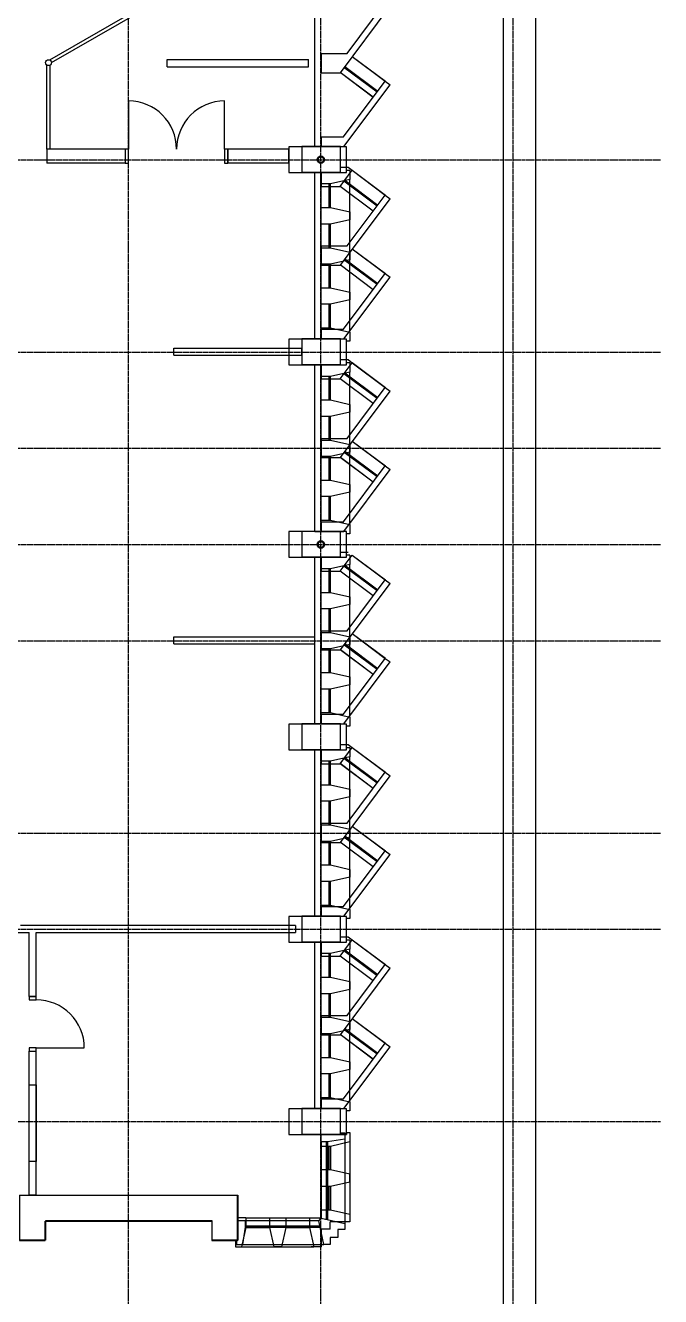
# Model space of a CAD drawing. Header units: millimetres. Extents: x -58291 to 85267, y -25390 to 74943.
# Drawn here: x 40858 to 50767, y -4950 to 14869 of the extents above; entities that cross this region are included whole.
import ezdxf

# ---------------------------------------------------------------- set-up
doc = ezdxf.new("R2010")
doc.units = ezdxf.units.MM
doc.linetypes.add('PCENTRE', pattern=[50.8, 31.75, -6.35, 6.35, -6.35])
doc.linetypes.add('PCENTRE2', pattern=[28.575, 19.05, -3.175, 3.175, -3.175])
for name, color, linetype in [('Basement 01 - Curtain Walls', 1, 'Continuous'), ('Basement 01 - Doors Windows and Openings', 1, 'Continuous'), ('Basement 01 - General', 1, 'Continuous'), ('Basement 01 - Structural Members', 5, 'Continuous'), ('Basement 01 - Walls', 3, 'Continuous'), ('Boundaries_and_building_grids', 140, 'PCENTRE2'), ('BRICK_WALLS_P4', 1, 'Continuous'), ('COLUMNS_P5', 5, 'Continuous'), ('DR', 8, 'Continuous'), ('WA', 6, 'Continuous'), ('WA_EXT', 7, 'Continuous'), ('WN', 4, 'Continuous')]:
    doc.layers.add(name, color=color, linetype=linetype)

msp = doc.modelspace()

# ---------------------------------------------------------------- linework, layer by layer
at = {"layer": 'Basement 01 - Curtain Walls', "color": 3, "linetype": 'Continuous', "lineweight": -3}
for p, q in [((45467, 12397, -4600), (45467, 12576, -4600)), ((45917, 12607, -4600), (45867, 12607, -4600)), ((45917, 12607, -4600), (45917, 12465, -4600)), ((45617, 12397, -4600), (45467, 12397, -4600)), ((45917, 12465, -4600), (45617, 12397, -4600)), ((45467, 12029, -4600), (45617, 12029, -4600)), ((45617, 12029, -4600), (45917, 11961, -4600)), ((45917, 11961, -4600), (45917, 11840, -4600)), ((45617, 11772, -4600), (45467, 11772, -4600)), ((45917, 11840, -4600), (45617, 11772, -4600)), ((45467, 11404, -4600), (45617, 11404, -4600)), ((45617, 11404, -4600), (45917, 11336, -4600)), ((45917, 11336, -4600), (45917, 11215, -4600)), ((45617, 11147, -4600), (45467, 11147, -4600)), ((45917, 11215, -4600), (45617, 11147, -4600)), ((45467, 10779, -4600), (45617, 10779, -4600)), ((45617, 10779, -4600), (45917, 10711, -4600)), ((45917, 10711, -4600), (45917, 10590, -4600)), ((45617, 10522, -4600), (45467, 10522, -4600)), ((45917, 10590, -4600), (45617, 10522, -4600)), ((45467, 10154, -4600), (45467, 9976, -4600)), ((45467, 10154, -4600), (45617, 10154, -4600)), ((45617, 10154, -4600), (45917, 10086, -4600)), ((45867, 9976, -4600), (45467, 9976, -4600)), ((45867, 9944, -4600), (45867, 9976, -4600)), ((45917, 9944, -4600), (45867, 9944, -4600)), ((45917, 10086, -4600), (45917, 9944, -4600)), ((45467, 9397, -4600), (45467, 9576, -4600)), ((45917, 9607, -4600), (45867, 9607, -4600)), ((45917, 9607, -4600), (45917, 9465, -4600)), ((45617, 9397, -4600), (45467, 9397, -4600)), ((45917, 9465, -4600), (45617, 9397, -4600)), ((45467, 9029, -4600), (45617, 9029, -4600)), ((45617, 9029, -4600), (45917, 8961, -4600)), ((45917, 8961, -4600), (45917, 8840, -4600)), ((45617, 8772, -4600), (45467, 8772, -4600)), ((45917, 8840, -4600), (45617, 8772, -4600)), ((45467, 8404, -4600), (45617, 8404, -4600)), ((45617, 8404, -4600), (45917, 8336, -4600)), ((45917, 8336, -4600), (45917, 8215, -4600)), ((45617, 8147, -4600), (45467, 8147, -4600)), ((45917, 8215, -4600), (45617, 8147, -4600)), ((45467, 7779, -4600), (45617, 7779, -4600)), ((45617, 7779, -4600), (45917, 7711, -4600)), ((45917, 7590, -4600), (45617, 7522, -4600)), ((45917, 7711, -4600), (45917, 7590, -4600)), ((45617, 7522, -4600), (45467, 7522, -4600)), ((45467, 7154, -4600), (45467, 6976, -4600)), ((45467, 7154, -4600), (45617, 7154, -4600)), ((45617, 7154, -4600), (45917, 7086, -4600)), ((45867, 6976, -4600), (45467, 6976, -4600)), ((45867, 6944, -4600), (45867, 6976, -4600)), ((45917, 6944, -4600), (45867, 6944, -4600)), ((45917, 7086, -4600), (45917, 6944, -4600)), ((45467, 6397, -4600), (45467, 6576, -4600)), ((45917, 6607, -4600), (45867, 6607, -4600)), ((45917, 6607, -4600), (45917, 6465, -4600)), ((45617, 6397, -4600), (45467, 6397, -4600)), ((45917, 6465, -4600), (45617, 6397, -4600)), ((45467, 6029, -4600), (45617, 6029, -4600)), ((45617, 6029, -4600), (45917, 5961, -4600)), ((45917, 5961, -4600), (45917, 5840, -4600)), ((45617, 5772, -4600), (45467, 5772, -4600)), ((45917, 5840, -4600), (45617, 5772, -4600)), ((45467, 5404, -4600), (45617, 5404, -4600)), ((45617, 5404, -4600), (45917, 5336, -4600)), ((45917, 5215, -4600), (45617, 5147, -4600)), ((45917, 5336, -4600), (45917, 5215, -4600)), ((45617, 5147, -4600), (45467, 5147, -4600)), ((45467, 4779, -4600), (45617, 4779, -4600)), ((45617, 4779, -4600), (45917, 4711, -4600)), ((45917, 4590, -4600), (45617, 4522, -4600)), ((45917, 4711, -4600), (45917, 4590, -4600)), ((45617, 4522, -4600), (45467, 4522, -4600)), ((45467, 4154, -4600), (45617, 4154, -4600)), ((45467, 4154, -4600), (45467, 3976, -4600)), ((45867, 3976, -4600), (45467, 3976, -4600)), ((45617, 4154, -4600), (45917, 4086, -4600)), ((45867, 3944, -4600), (45867, 3976, -4600)), ((45917, 4086, -4600), (45917, 3944, -4600)), ((45917, 3944, -4600), (45867, 3944, -4600)), ((45467, 3397, -4600), (45467, 3576, -4600)), ((45917, 3607, -4600), (45867, 3607, -4600)), ((45917, 3607, -4600), (45917, 3465, -4600)), ((45617, 3397, -4600), (45467, 3397, -4600)), ((45917, 3465, -4600), (45617, 3397, -4600)), ((45467, 3029, -4600), (45617, 3029, -4600)), ((45617, 3029, -4600), (45917, 2961, -4600)), ((45917, 2840, -4600), (45617, 2772, -4600)), ((45917, 2961, -4600), (45917, 2840, -4600)), ((45617, 2772, -4600), (45467, 2772, -4600)), ((45467, 2404, -4600), (45617, 2404, -4600)), ((45617, 2404, -4600), (45917, 2336, -4600)), ((45917, 2215, -4600), (45617, 2147, -4600)), ((45917, 2336, -4600), (45917, 2215, -4600)), ((45617, 2147, -4600), (45467, 2147, -4600)), ((45467, 1779, -4600), (45617, 1779, -4600)), ((45617, 1779, -4600), (45917, 1711, -4600)), ((45917, 1590, -4600), (45617, 1522, -4600)), ((45917, 1711, -4600), (45917, 1590, -4600)), ((45617, 1522, -4600), (45467, 1522, -4600)), ((45467, 1154, -4600), (45617, 1154, -4600)), ((45467, 1154, -4600), (45467, 976, -4600)), ((45617, 1154, -4600), (45917, 1086, -4600)), ((45917, 1086, -4600), (45917, 944, -4600)), ((45867, 976, -4600), (45467, 976, -4600)), ((45867, 944, -4600), (45867, 976, -4600)), ((45917, 944, -4600), (45867, 944, -4600)), ((45917, 607, -4600), (45867, 607, -4600)), ((45917, 607, -4600), (45917, 465, -4600)), ((45467, 397, -4600), (45467, 576, -4600)), ((45617, 397, -4600), (45467, 397, -4600)), ((45917, 465, -4600), (45617, 397, -4600)), ((45467, 29, -4600), (45617, 29, -4600)), ((45617, 29, -4600), (45917, -39, -4600)), ((45917, -160, -4600), (45617, -228, -4600)), ((45917, -39, -4600), (45917, -160, -4600)), ((45617, -228, -4600), (45467, -228, -4600)), ((45467, -596, -4600), (45617, -596, -4600)), ((45617, -596, -4600), (45917, -664, -4600)), ((45917, -785, -4600), (45617, -853, -4600)), ((45917, -664, -4600), (45917, -785, -4600)), ((45617, -853, -4600), (45467, -853, -4600)), ((45467, -1221, -4600), (45617, -1221, -4600)), ((45617, -1221, -4600), (45917, -1289, -4600)), ((45917, -1289, -4600), (45917, -1410, -4600)), ((45617, -1478, -4600), (45467, -1478, -4600)), ((45917, -1410, -4600), (45617, -1478, -4600)), ((45467, -1846, -4600), (45467, -2024, -4600)), ((45467, -1846, -4600), (45617, -1846, -4600)), ((45617, -1846, -4600), (45917, -1914, -4600)), ((45917, -1914, -4600), (45917, -2056, -4600)), ((45867, -2024, -4600), (45467, -2024, -4600)), ((45867, -2056, -4600), (45867, -2024, -4600)), ((45917, -2056, -4600), (45867, -2056, -4600)), ((45467, -2424, -4600), (45467, -2603, -4600)), ((45617, -2603, -4600), (45917, -2535, -4600)), ((45867, -2393, -4600), (45917, -2393, -4600)), ((45917, -2393, -4600), (45917, -2535, -4600)), ((45467, -2603, -4600), (45617, -2603, -4600)), ((45467, -2971, -4600), (45617, -2971, -4600)), ((45467, -2971, -4600), (45467, -3228, -4600)), ((45617, -2971, -4600), (45917, -3039, -4600)), ((45617, -3228, -4600), (45917, -3160, -4600)), ((45917, -3160, -4600), (45917, -3039, -4600)), ((45467, -3228, -4600), (45617, -3228, -4600)), ((44296, -3724, -4600), (44167, -3724, -4600)), ((44167, -3724, -4600), (44167, -4074, -4600)), ((44296, -3724, -4600), (44296, -3874, -4600)), ((44664, -3724, -4600), (44921, -3724, -4600)), ((44664, -3724, -4600), (44664, -3874, -4600)), ((44921, -3724, -4600), (44921, -3874, -4600)), ((45289, -3724, -4600), (45289, -3874, -4600)), ((45289, -3724, -4600), (45467, -3724, -4600)), ((45467, -3596, -4600), (45617, -3596, -4600)), ((45467, -3724, -4600), (45467, -3596, -4600)), ((45617, -3596, -4600), (45917, -3664, -4600)), ((45917, -3664, -4600), (45917, -3785, -4600)), ((44296, -3874, -4600), (44228, -4174, -4600)), ((44664, -3874, -4600), (44732, -4174, -4600)), ((44921, -3874, -4600), (44853, -4174, -4600)), ((45289, -3874, -4600), (45357, -4174, -4600)), ((45478, -4174, -4600), (45478, -3897, -4600)), ((45610, -3897, -4600), (45478, -3897, -4600)), ((45610, -3897, -4600), (45610, -3785, -4600)), ((45917, -3785, -4600), (45610, -3785, -4600)), ((44136, -4074, -4600), (44136, -4174, -4600)), ((44136, -4074, -4600), (44167, -4074, -4600)), ((44136, -4174, -4600), (44228, -4174, -4600)), ((44853, -4174, -4600), (44732, -4174, -4600)), ((45478, -4174, -4600), (45317, -4174, -4600))]:
    msp.add_line(p, q, dxfattribs=at)
at = {"layer": 'Basement 01 - Curtain Walls', "color": 3, "linetype": 'Continuous', "lineweight": -3, "elevation": -4600}
for points in [[(45467, 12576), (45867, 12576), (45867, 12607)], [(45467, 9576), (45867, 9576), (45867, 9607)], [(45467, 6576), (45867, 6576), (45867, 6607)], [(45467, 3576), (45867, 3576), (45867, 3607)], [(45467, 576), (45867, 576), (45867, 607)], [(45867, -2393), (45867, -2424), (45467, -2424)]]:
    msp.add_lwpolyline(points, dxfattribs=at)
at = {"layer": 'Basement 01 - Doors Windows and Openings', "color": 1, "linetype": 'Continuous', "lineweight": -3}
for p, q in [((41238, 14331, -4600), (43773, 15793, -4600)), ((41265, 14289, -4600), (43797, 15749, -4600)), ((41192, 12941, -4600), (41192, 14252, -4600)), ((41242, 12941, -4600), (41242, 14249, -4600)), ((42466, 13691, -4600), (42466, 12941, -4600)), ((43966, 12941, -4600), (43966, 13691, -4600)), ((45467, 12397, -4600), (45467, 10154, -4600)), ((45597, 12029, -4600), (45597, 12397, -4600)), ((45617, 12029, -4600), (45617, 12397, -4600)), ((45917, 10086, -4600), (45917, 12465, -4600)), ((45467, 11772, -4600), (45467, 11404, -4600)), ((45597, 11404, -4600), (45597, 11772, -4600)), ((45617, 11404, -4600), (45617, 11772, -4600)), ((45467, 11147, -4600), (45467, 10779, -4600)), ((45597, 10779, -4600), (45597, 11147, -4600)), ((45617, 10779, -4600), (45617, 11147, -4600)), ((45467, 10522, -4600), (45467, 10154, -4600)), ((45597, 10154, -4600), (45597, 10522, -4600)), ((45617, 10154, -4600), (45617, 10522, -4600)), ((45467, 9397, -4600), (45467, 7154, -4600)), ((45597, 9029, -4600), (45597, 9397, -4600)), ((45617, 9029, -4600), (45617, 9397, -4600)), ((45917, 7086, -4600), (45917, 9465, -4600)), ((45467, 8772, -4600), (45467, 8404, -4600)), ((45597, 8404, -4600), (45597, 8772, -4600)), ((45617, 8404, -4600), (45617, 8772, -4600)), ((45467, 8147, -4600), (45467, 7779, -4600)), ((45597, 7779, -4600), (45597, 8147, -4600)), ((45617, 7779, -4600), (45617, 8147, -4600)), ((45467, 7522, -4600), (45467, 7154, -4600)), ((45597, 7154, -4600), (45597, 7522, -4600)), ((45617, 7154, -4600), (45617, 7522, -4600)), ((45467, 6397, -4600), (45467, 4154, -4600)), ((45597, 6029, -4600), (45597, 6397, -4600)), ((45617, 6029, -4600), (45617, 6397, -4600)), ((45917, 4086, -4600), (45917, 6465, -4600)), ((45467, 5772, -4600), (45467, 5404, -4600)), ((45597, 5404, -4600), (45597, 5772, -4600)), ((45617, 5404, -4600), (45617, 5772, -4600)), ((45467, 5147, -4600), (45467, 4779, -4600)), ((45597, 4779, -4600), (45597, 5147, -4600)), ((45617, 4779, -4600), (45617, 5147, -4600)), ((45467, 4522, -4600), (45467, 4154, -4600)), ((45597, 4154, -4600), (45597, 4522, -4600)), ((45617, 4154, -4600), (45617, 4522, -4600)), ((45467, 3397, -4600), (45467, 1154, -4600)), ((45597, 3029, -4600), (45597, 3397, -4600)), ((45617, 3029, -4600), (45617, 3397, -4600)), ((45917, 1086, -4600), (45917, 3465, -4600)), ((45467, 2772, -4600), (45467, 2404, -4600)), ((45597, 2404, -4600), (45597, 2772, -4600)), ((45617, 2404, -4600), (45617, 2772, -4600)), ((45467, 2147, -4600), (45467, 1779, -4600)), ((45597, 1779, -4600), (45597, 2147, -4600)), ((45617, 1779, -4600), (45617, 2147, -4600)), ((45467, 1522, -4600), (45467, 1154, -4600)), ((45597, 1154, -4600), (45597, 1522, -4600)), ((45617, 1154, -4600), (45617, 1522, -4600)), ((45467, 397, -4600), (45467, -1846, -4600)), ((45597, 29, -4600), (45597, 397, -4600)), ((45617, 29, -4600), (45617, 397, -4600)), ((45917, -1914, -4600), (45917, 465, -4600)), ((45467, -228, -4600), (45467, -596, -4600)), ((45597, -596, -4600), (45597, -228, -4600)), ((45617, -596, -4600), (45617, -228, -4600)), ((45467, -853, -4600), (45467, -1221, -4600)), ((45597, -1221, -4600), (45597, -853, -4600)), ((45617, -1221, -4600), (45617, -853, -4600)), ((45467, -1478, -4600), (45467, -1846, -4600)), ((45597, -1846, -4600), (45597, -1478, -4600)), ((45617, -1846, -4600), (45617, -1478, -4600)), ((45917, -2535, -4600), (45917, -3664, -4600)), ((45467, -2603, -4600), (45467, -2971, -4600)), ((45597, -2971, -4600), (45597, -2603, -4600)), ((45617, -2603, -4600), (45617, -2971, -4600)), ((45467, -3228, -4600), (45467, -3596, -4600)), ((45597, -3596, -4600), (45597, -3228, -4600)), ((45617, -3228, -4600), (45617, -3596, -4600)), ((44296, -3724, -4600), (44664, -3724, -4600)), ((44921, -3724, -4600), (45289, -3724, -4600)), ((44664, -3854, -4600), (44296, -3854, -4600)), ((44296, -3874, -4600), (44664, -3874, -4600)), ((45289, -3854, -4600), (44921, -3854, -4600)), ((44921, -3874, -4600), (45289, -3874, -4600)), ((44228, -4174, -4600), (45357, -4174, -4600))]:
    msp.add_line(p, q, dxfattribs=at)
at = {"layer": 'Basement 01 - Doors Windows and Openings', "color": 1, "linetype": 'Continuous', "lineweight": -3, "elevation": -4600}
for points in [[(42416, 12941), (42416, 12721), (42466, 12721), (42466, 12941), (42416, 12941)], [(43966, 12941), (43966, 12721), (44016, 12721), (44016, 12941), (43966, 12941)]]:
    msp.add_lwpolyline(points, dxfattribs=at)
at = {"layer": 'Basement 01 - Doors Windows and Openings', "color": 1, "linetype": 'Continuous', "lineweight": -3}
msp.add_circle((41219, 14289, -4600), 45.8, dxfattribs=at)
for centre, start, end in [((42466, 12941, -4600), 0, 90), ((43966, 12941, -4600), 90, 180)]:
    msp.add_arc(centre, 750, start, end, dxfattribs=at)
at = {"layer": 'Basement 01 - General', "color": 2, "linetype": 'Continuous', "lineweight": -3}
for p, q in [((48317, -15574, -4600), (48317, 18926, -4600)), ((48817, 18426, -4600), (48817, -16074, -4600))]:
    msp.add_line(p, q, dxfattribs=at)
at = {"layer": 'Basement 01 - Structural Members', "color": 5, "linetype": 'Continuous', "lineweight": -3, "elevation": -4600}
for points in [[(45867, 12576), (45867, 12976), (44967, 12976), (44967, 12576), (45867, 12576)], [(45867, 9576), (45867, 9976), (44967, 9976), (44967, 9576), (45867, 9576)], [(45867, 6576), (45867, 6976), (44967, 6976), (44967, 6576), (45867, 6576)], [(45867, 3576), (45867, 3976), (44967, 3976), (44967, 3576), (45867, 3576)], [(45867, 576), (45867, 976), (44967, 976), (44967, 576), (45867, 576)], [(45867, -2424), (45867, -2024), (44967, -2024), (44967, -2424), (45867, -2424)]]:
    msp.add_lwpolyline(points, dxfattribs=at)
msp.add_lwpolyline([(41167, -3774), (43767, -3774), (43767, -4074), (44167, -4074), (44167, -3374), (40767, -3374), (40767, -4074), (41167, -4074)], close=True, dxfattribs=at)
at = {"layer": 'Basement 01 - Structural Members', "color": 5, "linetype": 'Continuous', "lineweight": -3}
for centre in [(45467, 12776, -4600), (45467, 6776, -4600)]:
    msp.add_circle(centre, 50, dxfattribs=at)
at = {"layer": 'Basement 01 - Walls', "color": 3, "linetype": 'Continuous', "lineweight": -3}
for p, q in [((41192, 12941, -4600), (41192, 12721, -4600)), ((42416, 12941, -4600), (41192, 12941, -4600)), ((42416, 12941, -4600), (42416, 12721, -4600)), ((44967, 12941, -4600), (44016, 12941, -4600)), ((44016, 12941, -4600), (44016, 12721, -4600)), ((44967, 12721, -4600), (44967, 12941, -4600)), ((42416, 12721, -4600), (41192, 12721, -4600)), ((44967, 12721, -4600), (44016, 12721, -4600))]:
    msp.add_line(p, q, dxfattribs=at)
at = {"layer": 'Boundaries_and_building_grids', "color": 140, "linetype": 'PCENTRE', "lineweight": -3}
for p, q in [((42467, -17978), (42467, 67826)), ((45467, -17978), (45467, 67826)), ((48467, -17978), (48467, 67826)), ((-52891, 12776), (50767, 12776)), ((-52891, 9776), (50767, 9776)), ((-52891, 8276), (50767, 8276)), ((-52891, 6776), (50767, 6776)), ((-52891, 5276), (50767, 5276)), ((-52891, 2276), (50767, 2276)), ((-52891, 776), (50767, 776)), ((50767, -2224), (-52891, -2224))]:
    msp.add_line(p, q, dxfattribs=at)
at = {"layer": 'BRICK_WALLS_P4', "linetype": 'Continuous'}
for p, q in [((45072, 836), (40782, 836)), ((45072, 836), (45072, 726)), ((39847, 726), (40917, 726)), ((40917, -274), (40917, 726)), ((41027, 726), (45072, 726)), ((41027, -274), (41027, 726)), ((40917, -274), (41027, -274)), ((40917, -3369), (40917, -1124)), ((40917, -1124), (41027, -1124)), ((41027, -3369), (41027, -1124)), ((41027, -3369), (40917, -3369))]:
    msp.add_line(p, q, dxfattribs=at)
at = {"layer": 'COLUMNS_P5', "linetype": 'Continuous'}
for points in [[(45172, 12981), (45172, 12581), (45772, 12581), (45772, 12981)], [(45172, 9981), (45172, 9581), (45772, 9581), (45772, 9981)], [(45772, 6581), (45772, 6981), (45172, 6981), (45172, 6581)], [(45172, 3981), (45172, 3581), (45772, 3581), (45772, 3981)], [(45172, 981), (45172, 581), (45772, 581), (45772, 981)], [(45772, -2419), (45772, -2019), (45172, -2019), (45172, -2419)], [(43772, -4069), (43772, -3769), (41172, -3769), (41172, -4069), (40772, -4069), (40772, -3369), (44172, -3369), (44172, -4069)]]:
    msp.add_lwpolyline(points, close=True, dxfattribs=at)
at = {"layer": 'COLUMNS_P5', "linetype": 'Continuous', "lineweight": 50}
for centre in [(45467, 12776), (45467, 6776)]:
    msp.add_circle(centre, 50, dxfattribs=at)
at = {"layer": 'DR', "linetype": 'Continuous'}
for p, q in [((40917, -274), (40917, -324)), ((41027, -274), (40917, -274)), ((40917, -324), (41027, -324)), ((41027, -324), (41027, -274)), ((40917, -1074), (40917, -1124)), ((41027, -1074), (40917, -1074)), ((40917, -1124), (41027, -1124)), ((41027, -1074), (41777, -1074)), ((41027, -1124), (41027, -1074))]:
    msp.add_line(p, q, dxfattribs=at)
msp.add_arc((41027, -1074), 750, 0, 90, dxfattribs=at)
at = {"layer": 'WA', "linetype": 'Continuous'}
for p, q in [((43072, 14336), (45272, 14336)), ((43072, 14226), (43072, 14336)), ((45272, 14226), (45272, 14336)), ((43072, 14226), (45272, 14226)), ((43172, 9836), (45172, 9836)), ((43172, 9726), (43172, 9836)), ((43172, 9726), (45172, 9726)), ((45172, 9726), (45172, 9836)), ((43172, 5336), (45372, 5336)), ((43172, 5226), (43172, 5336)), ((43172, 5226), (45372, 5226)), ((45372, 5226), (45372, 5336))]:
    msp.add_line(p, q, dxfattribs=at)
at = {"layer": 'WA_EXT', "linetype": 'Continuous'}
for p, q in [((45372, 12981), (45372, 15581)), ((45772, 14131), (46548, 15168)), ((45879, 14431), (46472, 15225)), ((45472, 14431), (45472, 14131)), ((45472, 14431), (45879, 14431)), ((45472, 14131), (45772, 14131)), ((45822, 13131), (46472, 14000)), ((45828, 12981), (46548, 13944)), ((46472, 14000), (46548, 13944)), ((45472, 13131), (45822, 13131)), ((45472, 13131), (45472, 12981)), ((45472, 13131), (45822, 13131)), ((45372, 12981), (45828, 12981)), ((45372, 9981), (45372, 12581)), ((45372, 12581), (45772, 12581)), ((45472, 12581), (45472, 12358)), ((45768, 12358), (45956, 12610)), ((45772, 12581), (45772, 12658)), ((45772, 12658), (45892, 12658)), ((45892, 12658), (45956, 12610)), ((45472, 12358), (45768, 12358)), ((45772, 11131), (46548, 12168)), ((45879, 11431), (46472, 12225)), ((46472, 12225), (46548, 12168)), ((45472, 11431), (45472, 11131)), ((45472, 11431), (45879, 11431)), ((45472, 11131), (45772, 11131)), ((45822, 10131), (46472, 11000)), ((45828, 9981), (46548, 10944)), ((46472, 11000), (46548, 10944)), ((45472, 10131), (45472, 9981)), ((45472, 10131), (45822, 10131)), ((45472, 10131), (45822, 10131)), ((45372, 9981), (45828, 9981)), ((45372, 9581), (45772, 9581)), ((45372, 6981), (45372, 9581)), ((45472, 9581), (45472, 9358)), ((45768, 9358), (45956, 9610)), ((45772, 9581), (45772, 9658)), ((45772, 9658), (45892, 9658)), ((45892, 9658), (45956, 9610)), ((45472, 9358), (45768, 9358)), ((45772, 8131), (46548, 9168)), ((45879, 8431), (46472, 9225)), ((46472, 9225), (46548, 9168)), ((45472, 8431), (45879, 8431)), ((45472, 8431), (45472, 8131)), ((45472, 8131), (45772, 8131)), ((46284, 7748), (45772, 8131)), ((46344, 7829), (45832, 8211)), ((45844, 8227), (46356, 7845)), ((45822, 7131), (46472, 8000)), ((45828, 6981), (46548, 7944)), ((46472, 8000), (46548, 7944)), ((45372, 6981), (45828, 6981)), ((45472, 7131), (45822, 7131)), ((45472, 7131), (45822, 7131)), ((45472, 7131), (45472, 6981)), ((45372, 3981), (45372, 6581)), ((45372, 6581), (45772, 6581)), ((45472, 6581), (45472, 6358)), ((45768, 6358), (45956, 6610)), ((45772, 6581), (45772, 6658)), ((45772, 6658), (45892, 6658)), ((45472, 6358), (45768, 6358)), ((45772, 5131), (46548, 6168)), ((45879, 5431), (46472, 6225)), ((46472, 6225), (46548, 6168)), ((45472, 5431), (45879, 5431)), ((45472, 5431), (45472, 5131)), ((46344, 4829), (45832, 5211)), ((45844, 5227), (46356, 4845)), ((45472, 5131), (45772, 5131)), ((46284, 4748), (45772, 5131)), ((45822, 4131), (46472, 5000)), ((46472, 5000), (46548, 4944)), ((45828, 3981), (46548, 4944)), ((45372, 3981), (45828, 3981)), ((45472, 4131), (45822, 4131)), ((45472, 4131), (45472, 3981)), ((45472, 4131), (45822, 4131)), ((45372, 981), (45372, 3581)), ((45372, 3581), (45772, 3581)), ((45472, 3581), (45472, 3358)), ((45768, 3358), (45956, 3610)), ((45772, 3581), (45772, 3658)), ((45772, 3658), (45892, 3658)), ((45892, 3658), (45956, 3610)), ((45472, 3358), (45768, 3358)), ((45879, 2431), (46472, 3225)), ((46472, 3225), (46548, 3168)), ((45772, 2131), (46548, 3168)), ((45472, 2431), (45472, 2131)), ((45472, 2431), (45879, 2431)), ((45472, 2131), (45772, 2131)), ((45822, 1131), (46472, 2000)), ((46472, 2000), (46548, 1944)), ((45828, 981), (46548, 1944)), ((45472, 1131), (45822, 1131)), ((45472, 1131), (45472, 981)), ((45472, 1131), (45822, 1131)), ((45372, 981), (45828, 981)), ((45768, 358), (45956, 610)), ((45772, 581), (45772, 658)), ((45772, 658), (45892, 658)), ((45892, 658), (45956, 610)), ((45372, -2019), (45372, 581)), ((45372, 581), (45772, 581)), ((45472, 581), (45472, 358)), ((45472, 358), (45768, 358)), ((45879, -569), (46472, 225)), ((46472, 225), (46548, 168)), ((45772, -869), (46548, 168)), ((45472, -569), (45472, -869)), ((45472, -569), (45879, -569)), ((45472, -869), (45772, -869)), ((45822, -1869), (46472, -1000)), ((45828, -2019), (46548, -1056)), ((46472, -1000), (46548, -1056)), ((45472, -1869), (45822, -1869)), ((45472, -1869), (45472, -2019)), ((45472, -1869), (45822, -1869)), ((45372, -2019), (45828, -2019)), ((45472, -2537), (45472, -2419)), ((45472, -2419), (45772, -2419)), ((45572, -2537), (45472, -2537)), ((45842, -2495), (45572, -2537)), ((45772, -2396), (45842, -2396)), ((45772, -2419), (45772, -2396)), ((45842, -2396), (45842, -2495)), ((45433, -3769), (45472, -3730)), ((45472, -3730), (45842, -3813)), ((44290, -3769), (44172, -3769)), ((44172, -4069), (44172, -3769)), ((44248, -4139), (44290, -3869)), ((44290, -3869), (44290, -3769)), ((45516, -4139), (45433, -3769)), ((45731, -3907), (45731, -4028)), ((45842, -3907), (45731, -3907)), ((45842, -3813), (45842, -3907)), ((44149, -4069), (44149, -4139)), ((44149, -4069), (44172, -4069)), ((44149, -4139), (44248, -4139)), ((45610, -4139), (45516, -4139)), ((45610, -4028), (45610, -4139)), ((45731, -4028), (45610, -4028))]:
    msp.add_line(p, q, dxfattribs=at)
at = {"layer": 'WN', "linetype": 'Continuous'}
for p, q in [((45956, 14386), (46472, 14000)), ((45956, 14386), (46473, 14001)), ((45956, 14386), (46472, 14000)), ((45956, 14386), (46472, 14000)), ((46284, 13748), (45768, 14134)), ((46284, 13749), (45768, 14134)), ((46344, 13829), (45828, 14214)), ((46344, 13829), (45828, 14214)), ((45840, 14231), (46356, 13845)), ((45840, 14230), (46356, 13845)), ((45956, 12611), (46472, 12225)), ((45956, 12611), (46473, 12225)), ((45956, 12610), (46472, 12225)), ((45956, 12610), (46472, 12225)), ((46284, 11973), (45768, 12359)), ((46284, 11973), (45768, 12358)), ((46344, 12053), (45828, 12439)), ((46344, 12053), (45828, 12439)), ((45840, 12455), (46356, 12069)), ((45840, 12455), (46356, 12069)), ((45956, 11386), (46472, 11000)), ((45956, 11386), (46472, 11000)), ((45956, 11386), (46472, 11000)), ((45956, 11386), (46473, 11001)), ((46284, 10748), (45768, 11134)), ((46284, 10749), (45768, 11134)), ((46344, 10829), (45828, 11214)), ((46344, 10829), (45828, 11214)), ((45840, 11231), (46356, 10845)), ((45840, 11230), (46356, 10845)), ((45956, 9611), (46472, 9225)), ((45956, 9611), (46473, 9225)), ((45956, 9610), (46472, 9225)), ((45956, 9610), (46472, 9225)), ((46284, 8973), (45768, 9359)), ((46284, 8973), (45768, 9358)), ((46344, 9053), (45828, 9439)), ((46344, 9053), (45828, 9439)), ((45840, 9455), (46356, 9069)), ((45840, 9455), (46356, 9069)), ((45956, 8386), (46472, 8000)), ((45956, 8386), (46473, 8001)), ((45956, 8386), (46472, 8000)), ((45956, 8386), (46472, 8000)), ((46284, 7748), (45768, 8134)), ((46284, 7749), (45768, 8134)), ((46344, 7829), (45828, 8214)), ((46344, 7829), (45828, 8214)), ((45840, 8231), (46356, 7845)), ((45840, 8230), (46356, 7845)), ((45956, 6611), (46472, 6225)), ((45956, 6611), (46473, 6225)), ((45956, 6610), (46472, 6225)), ((45956, 6610), (46472, 6225)), ((46284, 5973), (45768, 6359)), ((46284, 5973), (45768, 6358)), ((46344, 6053), (45828, 6439)), ((46344, 6053), (45828, 6439)), ((45840, 6455), (46356, 6069)), ((45840, 6455), (46356, 6069)), ((45956, 5386), (46472, 5000)), ((45956, 5386), (46472, 5000)), ((45956, 5386), (46472, 5000)), ((45956, 5386), (46473, 5001)), ((46344, 4829), (45828, 5214)), ((46344, 4829), (45828, 5214)), ((45840, 5231), (46356, 4845)), ((45840, 5230), (46356, 4845)), ((46284, 4748), (45768, 5134)), ((46284, 4749), (45768, 5134)), ((45956, 3611), (46472, 3225)), ((45956, 3611), (46473, 3225)), ((45956, 3610), (46472, 3225)), ((45956, 3610), (46472, 3225)), ((46344, 3053), (45828, 3439)), ((46344, 3053), (45828, 3439)), ((45840, 3455), (46356, 3069)), ((45840, 3455), (46356, 3069)), ((46284, 2973), (45768, 3359)), ((46284, 2973), (45768, 3358)), ((45956, 2386), (46472, 2000)), ((45956, 2386), (46473, 2001)), ((45956, 2386), (46472, 2000)), ((45956, 2386), (46472, 2000)), ((46344, 1829), (45828, 2214)), ((46344, 1829), (45828, 2214)), ((45840, 2231), (46356, 1845)), ((45840, 2230), (46356, 1845)), ((46284, 1748), (45768, 2134)), ((46284, 1749), (45768, 2134)), ((45956, 611), (46472, 225)), ((45956, 611), (46473, 225)), ((45956, 610), (46472, 225)), ((45956, 610), (46472, 225)), ((46344, 53), (45828, 439)), ((46344, 53), (45828, 439)), ((45840, 455), (46356, 69)), ((45840, 455), (46356, 69)), ((46284, -27), (45768, 359)), ((46284, -27), (45768, 358)), ((46344, -1171), (45828, -786)), ((46344, -1171), (45828, -786)), ((45840, -769), (46356, -1155)), ((45840, -770), (46356, -1155)), ((45956, -614), (46472, -1000)), ((45956, -614), (46472, -1000)), ((45956, -614), (46472, -1000)), ((45956, -614), (46473, -999)), ((46284, -1251), (45768, -866)), ((46284, -1252), (45768, -866)), ((45472, -2537), (45472, -3730)), ((45552, -2537), (45552, -3748)), ((45572, -2537), (45572, -3752)), ((45842, -2495), (45842, -3813)), ((45433, -3769), (44290, -3769)), ((44290, -3849), (45451, -3849)), ((44290, -3869), (45455, -3869)), ((44248, -4139), (45516, -4139))]:
    msp.add_line(p, q, dxfattribs=at)
at = {"layer": 'WN'}
for p, q in [((40917, -1649), (41027, -1649)), ((40917, -2844), (40917, -1649)), ((41027, -1649), (41027, -2844)), ((41027, -2844), (40917, -2844))]:
    msp.add_line(p, q, dxfattribs=at)

doc.saveas('drawing.dxf')
